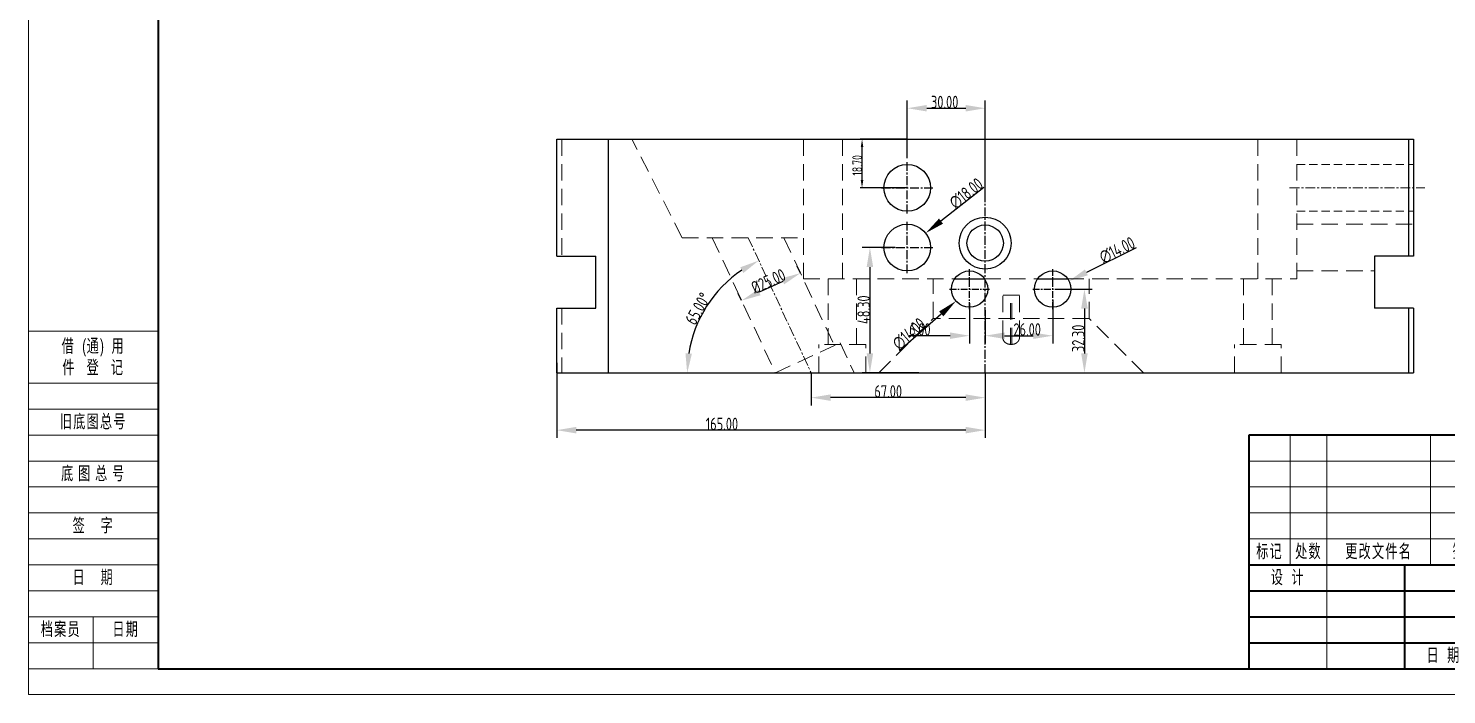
# Model space of a CAD drawing. Header units: millimetres. Extents: x 877 to 3677, y 1642 to 2236.
# Drawn here: x 877 to 1423, y 1642 to 1898 of the extents above; entities that cross this region are included whole.
import ezdxf
from ezdxf.enums import TextEntityAlignment as Align

# ---------------------------------------------------------------- set-up
doc = ezdxf.new("R2010")
doc.units = ezdxf.units.MM
doc.linetypes.add('CENTER', pattern=[0.6, 0.375, -0.075, 0.075, -0.075])
doc.linetypes.add('HIDDEN', pattern=[9.525, 6.35, -3.175])
doc.layers.get('Defpoints').update_dxf_attribs({"lineweight": 5})
for name, color, linetype, lineweight in [('cool', 153, 'HIDDEN', 9), ('DEFAULT_2', 8, 'HIDDEN', 18), ('dim', 82, 'Continuous', 9), ('文字层', 3, 'Continuous', 18), ('粗实线', 7, 'Continuous', 30), ('粗实线层', 7, 'Continuous', 35), ('细实线层', 7, 'Continuous', 18)]:
    doc.layers.add(name, color=color, linetype=linetype, lineweight=lineweight)
doc.styles.add('标准', font='FSGB2312.ttf', dxfattribs={"width": 0.667})
doc.styles.add('标注', font='isocp.shx', dxfattribs={"width": 0.8, "bigfont": 'hztxt.shx'})
doc.dimstyles.new('副本 a4', dxfattribs={"dimscale": 1.5, "dimtxt": 3.2, "dimasz": 5, "dimexe": 2, "dimexo": 0, "dimgap": 0, "dimtad": 1, "dimzin": 0, "dimdsep": 46, "dimtxsty": '标注', "dimcen": 0, "dimdle": 3, "dimclrd": 4, "dimclre": 4, "dimclrt": 6, "dimazin": 0, "dimtfac": 1, "dimtofl": 0, "dimtmove": 0, "dimatfit": 3, "dimfxl": 0, "dimtolj": 1, "dimarcsym": 0})

# ---------------------------------------------------------------- blocks, each defined once
blk = doc.blocks.new('*D405')
at = {"layer": 'Defpoints', "color": 0, "transparency": 16777216}
for p in [(1174.15, 1804.1), (1151.49, 1793.53), (1151.49, 1793.53)]:
    blk.add_point(p, dxfattribs=at)
at = {"layer": '粗实线', "color": 4, "lineweight": -2, "transparency": 16777216}
for p, q in [((1174.15, 1804.1), (1172.88, 1806.82)), ((1167.35, 1800.93), (1158.29, 1796.7)), ((1151.49, 1793.53), (1150.22, 1796.25))]:
    blk.add_line(p, q, dxfattribs=at)
at = {"layer": '粗实线', "color": 4, "transparency": 16777216}
for points in [[(1166.82, 1802.06), (1167.88, 1799.79), (1174.15, 1804.1)], [(1157.76, 1797.83), (1158.81, 1795.57), (1151.49, 1793.53)]]:
    blk.add_solid(points, dxfattribs=at)
at = {"layer": '粗实线', "color": 6, "transparency": 16777216, "insert": (1161.8, 1800.99), "char_height": 4.8, "attachment_point": 5, "rotation": 25, "style": '标注'}
blk.add_mtext('\\A1;%%c25.00', dxfattribs=at)
blk = doc.blocks.new('*D406')
at = {"layer": 'Defpoints', "color": 0, "transparency": 16777216}
for p in [(1277.56, 1801.05), (1265.01, 1794.85)]:
    blk.add_point(p, dxfattribs=at)
at = {"layer": '粗实线', "color": 4, "lineweight": -2, "transparency": 16777216}
blk.add_line((1303.39, 1813.84), (1284.28, 1804.38), dxfattribs=at)
at = {"layer": '粗实线', "color": 4, "transparency": 16777216}
blk.add_solid([(1283.72, 1805.5), (1284.83, 1803.26), (1277.56, 1801.05)], dxfattribs=at)
at = {"layer": '粗实线', "color": 6, "transparency": 16777216, "insert": (1296.13, 1812.92), "char_height": 4.8, "attachment_point": 5, "rotation": 26.3215, "style": '标注'}
blk.add_mtext('\\A1;∅14.00', dxfattribs=at)
blk = doc.blocks.new('*D407')
at = {"layer": 'Defpoints', "color": 0, "transparency": 16777216}
for p in [(1244.55, 1802.57), (1234.02, 1793.34)]:
    blk.add_point(p, dxfattribs=at)
at = {"layer": '粗实线', "color": 4, "lineweight": -2, "transparency": 16777216}
blk.add_line((1212.34, 1774.33), (1228.38, 1788.39), dxfattribs=at)
at = {"layer": '粗实线', "color": 4, "transparency": 16777216}
blk.add_solid([(1227.56, 1789.33), (1229.2, 1787.45), (1234.02, 1793.34)], dxfattribs=at)
at = {"layer": '粗实线', "color": 6, "transparency": 16777216, "insert": (1215.96, 1780.69), "char_height": 4.8, "attachment_point": 5, "rotation": 41.2472, "style": '标注'}
blk.add_mtext('\\A1;∅14.00', dxfattribs=at)
blk = doc.blocks.new('*D408')
at = {"layer": 'Defpoints', "color": 0, "transparency": 16777216}
for p in [(1222.37, 1819.5), (1208.2, 1808.4)]:
    blk.add_point(p, dxfattribs=at)
at = {"layer": '粗实线', "color": 4, "lineweight": -2, "transparency": 16777216}
blk.add_line((1244.77, 1837.03), (1228.27, 1824.12), dxfattribs=at)
at = {"layer": '粗实线', "color": 4, "transparency": 16777216}
blk.add_solid([(1227.5, 1825.11), (1229.05, 1823.14), (1222.37, 1819.5)], dxfattribs=at)
at = {"layer": '粗实线', "color": 6, "transparency": 16777216, "insert": (1237.99, 1834.78), "char_height": 4.8, "attachment_point": 5, "rotation": 38.0544, "style": '标注'}
blk.add_mtext('\\A1;∅18.00', dxfattribs=at)
blk = doc.blocks.new('*D409')
at = {"layer": 'Defpoints', "color": 0, "transparency": 16777216}
for p in [(1210.68, 1813.95), (1200.9, 1765.65), (1219.73, 1765.65)]:
    blk.add_point(p, dxfattribs=at)
at = {"layer": '粗实线', "color": 4, "lineweight": -2, "transparency": 16777216}
for p, q in [((1210.68, 1813.95), (1197.9, 1813.95)), ((1200.9, 1806.45), (1200.9, 1773.15)), ((1219.73, 1765.65), (1197.9, 1765.65))]:
    blk.add_line(p, q, dxfattribs=at)
at = {"layer": '粗实线', "color": 4, "transparency": 16777216}
for points in [[(1199.65, 1806.45), (1202.15, 1806.45), (1200.9, 1813.95)], [(1199.65, 1773.15), (1202.15, 1773.15), (1200.9, 1765.65)]]:
    blk.add_solid(points, dxfattribs=at)
at = {"layer": '粗实线', "color": 6, "transparency": 16777216, "insert": (1198.5, 1790), "char_height": 4.8, "attachment_point": 5, "rotation": 90, "style": '标注'}
blk.add_mtext('\\A1;48.30', dxfattribs=at)
blk = doc.blocks.new('*D410')
at = {"layer": 'Defpoints', "color": 0, "transparency": 16777216}
for p in [(1245.28, 1867.62), (1215.28, 1848.38), (1245.28, 1833.18)]:
    blk.add_point(p, dxfattribs=at)
at = {"layer": '粗实线', "color": 4, "lineweight": -2, "transparency": 16777216}
for p, q in [((1215.28, 1848.38), (1215.28, 1870.62)), ((1245.28, 1833.18), (1245.28, 1870.62)), ((1222.78, 1867.62), (1237.78, 1867.62))]:
    blk.add_line(p, q, dxfattribs=at)
at = {"layer": '粗实线', "color": 4, "transparency": 16777216}
for points in [[(1222.78, 1868.87), (1222.78, 1866.37), (1215.28, 1867.62)], [(1237.78, 1868.87), (1237.78, 1866.37), (1245.28, 1867.62)]]:
    blk.add_solid(points, dxfattribs=at)
at = {"layer": '粗实线', "color": 6, "transparency": 16777216, "insert": (1229.69, 1870.02), "char_height": 4.8, "attachment_point": 5, "style": '标注'}
blk.add_mtext('\\A1;30.00', dxfattribs=at)
blk = doc.blocks.new('*D411')
at = {"layer": 'Defpoints', "color": 0, "transparency": 16777216}
for p in [(1239.28, 1792.57), (1245.28, 1789.83), (1239.28, 1779.99)]:
    blk.add_point(p, dxfattribs=at)
at = {"layer": '粗实线', "color": 4, "lineweight": -2, "transparency": 16777216}
for p, q in [((1239.28, 1792.57), (1239.28, 1776.99)), ((1245.28, 1789.83), (1245.28, 1776.99)), ((1231.78, 1779.99), (1215.99, 1779.99)), ((1252.78, 1779.99), (1260.28, 1779.99))]:
    blk.add_line(p, q, dxfattribs=at)
at = {"layer": '粗实线', "color": 4, "transparency": 16777216}
for points in [[(1231.78, 1781.24), (1231.78, 1778.74), (1239.28, 1779.99)], [(1252.78, 1781.24), (1252.78, 1778.74), (1245.28, 1779.99)]]:
    blk.add_solid(points, dxfattribs=at)
at = {"layer": '粗实线', "color": 6, "transparency": 16777216, "insert": (1220.13, 1782.39), "char_height": 4.8, "attachment_point": 5, "style": '标注'}
blk.add_mtext('\\A1;6.00', dxfattribs=at)
blk = doc.blocks.new('*D412')
at = {"layer": 'Defpoints', "color": 0, "transparency": 16777216}
for p in [(1271.28, 1793.84), (1245.28, 1789.83), (1271.28, 1779.99)]:
    blk.add_point(p, dxfattribs=at)
at = {"layer": '粗实线', "color": 4, "lineweight": -2, "transparency": 16777216}
for p, q in [((1271.28, 1793.84), (1271.28, 1776.99)), ((1245.28, 1789.83), (1245.28, 1776.99)), ((1252.78, 1779.99), (1263.78, 1779.99))]:
    blk.add_line(p, q, dxfattribs=at)
at = {"layer": '粗实线', "color": 4, "transparency": 16777216}
for points in [[(1252.78, 1781.24), (1252.78, 1778.74), (1245.28, 1779.99)], [(1263.78, 1781.24), (1263.78, 1778.74), (1271.28, 1779.99)]]:
    blk.add_solid(points, dxfattribs=at)
at = {"layer": '粗实线', "color": 6, "transparency": 16777216, "insert": (1261.46, 1782.39), "char_height": 4.8, "attachment_point": 5, "style": '标注'}
blk.add_mtext('\\A1;26.00', dxfattribs=at)
blk = doc.blocks.new('*D413')
at = {"layer": 'Defpoints', "color": 0, "transparency": 16777216}
for p in [(1274.31, 1797.95), (1274.31, 1765.65), (1283.52, 1765.65)]:
    blk.add_point(p, dxfattribs=at)
at = {"layer": '粗实线', "color": 4, "lineweight": -2, "transparency": 16777216}
for p, q in [((1274.31, 1797.95), (1286.52, 1797.95)), ((1283.52, 1790.45), (1283.52, 1773.15)), ((1274.31, 1765.65), (1286.52, 1765.65))]:
    blk.add_line(p, q, dxfattribs=at)
at = {"layer": '粗实线', "color": 4, "transparency": 16777216}
for points in [[(1282.27, 1790.45), (1284.77, 1790.45), (1283.52, 1797.95)], [(1282.27, 1773.15), (1284.77, 1773.15), (1283.52, 1765.65)]]:
    blk.add_solid(points, dxfattribs=at)
at = {"layer": '粗实线', "color": 6, "transparency": 16777216, "insert": (1281.12, 1778.96), "char_height": 4.8, "attachment_point": 5, "rotation": 90, "style": '标注'}
blk.add_mtext('\\A1;32.30', dxfattribs=at)
blk = doc.blocks.new('*D414')
at = {"layer": 'Defpoints', "color": 0, "transparency": 16777216}
for p in [(1178.28, 1765.65), (1245.28, 1765.65), (1178.28, 1756.13)]:
    blk.add_point(p, dxfattribs=at)
at = {"layer": '粗实线', "color": 4, "lineweight": -2, "transparency": 16777216}
for p, q in [((1178.28, 1765.65), (1178.28, 1753.13)), ((1245.28, 1765.65), (1245.28, 1753.13)), ((1237.78, 1756.13), (1185.78, 1756.13))]:
    blk.add_line(p, q, dxfattribs=at)
at = {"layer": '粗实线', "color": 4, "transparency": 16777216}
for points in [[(1185.78, 1757.38), (1185.78, 1754.88), (1178.28, 1756.13)], [(1237.78, 1757.38), (1237.78, 1754.88), (1245.28, 1756.13)]]:
    blk.add_solid(points, dxfattribs=at)
at = {"layer": '粗实线', "color": 6, "transparency": 16777216, "insert": (1207.94, 1758.53), "char_height": 4.8, "attachment_point": 5, "style": '标注'}
blk.add_mtext('\\A1;67.00', dxfattribs=at)
blk = doc.blocks.new('*D415')
at = {"layer": 'Defpoints', "color": 0, "transparency": 16777216}
for p in [(1080.28, 1769.54), (1245.28, 1765.65), (1080.28, 1743.6)]:
    blk.add_point(p, dxfattribs=at)
at = {"layer": '粗实线', "color": 4, "lineweight": -2, "transparency": 16777216}
for p, q in [((1080.28, 1769.54), (1080.28, 1740.6)), ((1245.28, 1765.65), (1245.28, 1740.6)), ((1237.78, 1743.6), (1087.78, 1743.6))]:
    blk.add_line(p, q, dxfattribs=at)
at = {"layer": '粗实线', "color": 4, "transparency": 16777216}
for points in [[(1087.78, 1744.85), (1087.78, 1742.35), (1080.28, 1743.6)], [(1237.78, 1744.85), (1237.78, 1742.35), (1245.28, 1743.6)]]:
    blk.add_solid(points, dxfattribs=at)
at = {"layer": '粗实线', "color": 6, "transparency": 16777216, "insert": (1143.9, 1746), "char_height": 4.8, "attachment_point": 5, "style": '标注'}
blk.add_mtext('\\A1;165.00', dxfattribs=at)
blk = doc.blocks.new('*D416')
at = {"layer": 'Defpoints', "color": 0, "transparency": 16777216}
for p in [(1153.99, 1817.75), (1143.54, 1798.43), (1080.28, 1765.65), (1178.28, 1765.65), (1410.28, 1765.65)]:
    blk.add_point(p, dxfattribs=at)
at = {"layer": '粗实线', "color": 4, "lineweight": -2, "transparency": 16777216}
blk.add_arc((1178.28, 1765.65), 47.76, 124.0061, 170.9939, dxfattribs=at)
at = {"layer": '粗实线', "color": 4, "transparency": 16777216}
for points in [[(1150.95, 1806.33), (1152.18, 1804.16), (1158.1, 1808.94)], [(1132.35, 1773.03), (1129.86, 1773.23), (1130.52, 1765.65)]]:
    blk.add_solid(points, dxfattribs=at)
at = {"layer": '粗实线', "color": 6, "transparency": 16777216, "insert": (1134.66, 1790.42), "char_height": 4.8, "attachment_point": 5, "rotation": 60.4061, "style": '标注'}
blk.add_mtext('\\A1;65.00°', dxfattribs=at)
blk = doc.blocks.new('A3图框')
at = {"layer": '粗实线层'}
for p, q in [((-185, 143.5), (-185, -143.5)), ((-185, -143.5), (205, -143.5))]:
    blk.add_line(p, q, dxfattribs=at)
at = {"layer": '细实线层'}
for p, q in [((-210, 148.5), (-210, -148.5)), ((-210, -78.5), (-185, -78.5)), ((-210, -88.5), (-185, -88.5)), ((-210, -93.5), (-185, -93.5)), ((-210, -98.5), (-185, -98.5)), ((-210, -103.5), (-185, -103.5)), ((-210, -108.5), (-185, -108.5)), ((-210, -113.5), (-185, -113.5)), ((-210, -118.5), (-185, -118.5)), ((-210, -123.5), (-185, -123.5)), ((-210, -128.5), (-185, -128.5)), ((-210, -133.5), (-185, -133.5)), ((-197.5, -143.5), (-197.5, -133.5)), ((-210, -138.5), (-185, -138.5)), ((-210, -143.5), (-185, -143.5)), ((-210, -148.5), (210, -148.5))]:
    blk.add_line(p, q, dxfattribs=at)
at = {"layer": '文字层', "attachment_point": 5, "line_spacing_factor": 0.963108, "style": '标准'}
for s, insert, char_height, width in [('\\T1.1;借  (通)  用\\P件   登   记', (-197.5, -83.5), 2.5694, 48), ('\\T1.1;旧底图总号', (-197.5, -96), 2.5694, 48), ('\\T1.1;底 图 总 号', (-197.5, -106), 2.5694, 48), ('\\T1.1;签    字', (-197.5, -116), 2.5694, 48), ('\\T1.1;日    期', (-197.5, -126), 2.5694, 48), ('\\T1.1;档案员', (-203.75, -136), 2.569, 23), ('\\T1.1;日期', (-191.25, -136), 2.569, 23)]:
    blk.add_mtext(s, dxfattribs=dict(at, insert=insert, char_height=char_height, width=width))
at = {"layer": '文字层', "style": '标准', "width": 0.667}
blk.add_attdef('图纸编号', text='', height=5.19, rotation=180, dxfattribs=at).set_placement((-160, 138.5), align=Align.MIDDLE_CENTER)
for tag, p in [('登记', (-197.5, -91)), ('旧底图总号', (-197.5, -101)), ('底图总号', (-197.5, -111)), ('签字', (-197.5, -121)), ('签字日期', (-197.5, -131)), ('档案员', (-203.75, -141)), ('日期', (-191.25, -141))]:
    blk.add_attdef(tag, text='', height=2.6, dxfattribs=at).set_placement(p, align=Align.MIDDLE_CENTER)
blk = doc.blocks.new('A3标题栏')
at = {"layer": '粗实线层'}
for p, q in [((-180, 45), (-180, 0)), ((0, 45), (-180, 45)), ((-120, 45), (-120, 0)), ((-60, 45), (-60, 0)), ((0, 0), (0, 45)), ((0, 30), (-60, 30)), ((-180, 20), (-60, 20)), ((-150, 20), (-150, 0)), ((-90, 20), (-90, 0)), ((-75, 20), (-75, 6)), ((-180, 15), (-120, 15)), ((0, 15), (-60, 15)), ((-180, 10), (-120, 10)), ((-120, 6), (-60, 6)), ((-180, 5), (-120, 5)), ((-180, 0), (0, 0))]:
    blk.add_line(p, q, dxfattribs=at)
at = {"layer": '细实线层'}
for p, q in [((-172, 45), (-172, 20)), ((-165, 45), (-165, 0)), ((-145, 45), (-145, 20)), ((-130, 45), (-130, 20)), ((-180, 40), (-120, 40)), ((-180, 35), (-120, 35)), ((-180, 30), (-120, 30)), ((-180, 25), (-120, 25)), ((-135, 20), (-135, 0)), ((-120, 14), (-60, 14)), ((-112.5, 14), (-112.5, 6)), ((-105, 14), (-105, 6)), ((-97.5, 14), (-97.5, 6))]:
    blk.add_line(p, q, dxfattribs=at)
at = {"layer": '文字层', "attachment_point": 5, "line_spacing_factor": 0.963108, "style": '标准'}
for s, insert, char_height, width in [('\\T1.1;标记', (-176, 22.5), 2.569, 14), ('\\T1.1;处数', (-168.5, 22.5), 2.569, 12), ('\\T1.1;更改文件名', (-155, 22.5), 2.5694, 38), ('\\T1.1;签  字', (-137.5, 22.5), 2.569, 28), ('\\T1.1;日 期', (-125, 22.5), 2.569, 18), ('\\T1.1;设  计', (-172.5, 17.5), 2.569, 28), ('\\T1.1;图  样  标  记', (-105, 17), 2.5694, 58), ('{\\T1.1;材 料}', (-82.5, 17), 2.5694, 28), ('\\T1.1;比  例', (-67.5, 17), 2.569, 28), ('\\T1.1;日  期', (-142.5, 2.5), 2.569, 28), ('\\T1.1;共', (-112, 3), 2.569, 8), ('\\T1.1;张', (-98, 3), 2.569, 8), ('\\T1.1;第', (-82, 3), 2.569, 8), ('\\T1.1;张', (-68, 3), 2.569, 8)]:
    blk.add_mtext(s, dxfattribs=dict(at, insert=insert, char_height=char_height, width=width))
at = {"layer": '文字层', "style": '标准'}
for tag, height, width, p in [('标记D', 2.6, 0.667, (-176, 42.5)), ('处数D', 2.6, 0.620663, (-168.5, 42.5)), ('更改文件名D', 2.6, 0.667, (-155, 42.5)), ('更改签字D', 2.6, 0.667, (-137.5, 42.5)), ('更改日期D', 2.6, 0.512634, (-125, 42.5)), ('标记C', 2.6, 0.667, (-176, 37.5)), ('处数C', 2.6, 0.620663, (-168.5, 37.5)), ('更改文件名C', 2.6, 0.667, (-155, 37.5)), ('更改签字C', 2.6, 0.667, (-137.5, 37.5)), ('更改日期C', 2.6, 0.512634, (-125, 37.5)), ('单位名称', 5.19, 0.667, (-30, 37.5)), ('模具编号', 5.19, 0.667, (-90, 32.5)), ('标记B', 2.6, 0.667, (-176, 32.5)), ('处数B', 2.6, 0.620663, (-168.5, 32.5)), ('更改文件名B', 2.6, 0.667, (-155, 32.5)), ('更改签字B', 2.6, 0.667, (-137.5, 32.5)), ('更改日期B', 2.6, 0.512634, (-125, 32.5)), ('标记A', 2.6, 0.667, (-176, 27.5)), ('处数A', 2.6, 0.620663, (-168.5, 27.5)), ('更改文件名A', 2.6, 0.667, (-155, 27.5)), ('更改签字A', 2.6, 0.667, (-137.5, 27.5)), ('更改日期A', 2.6, 0.512634, (-125, 27.5)), ('图纸名称', 5.19, 0.667, (-30, 22.5)), ('设计', 2.6, 0.667, (-157.5, 17.5)), ('图样标记S', 2.6, 0.370235, (-116.25, 10)), ('图样标记A', 2.6, 0.370235, (-108.75, 10)), ('图样标记B', 2.6, 0.370235, (-101.25, 10)), ('图样标记C', 2.6, 0.370235, (-93.75, 10)), ('材料', 2.6, 0.667, (-82.5, 10)), ('图纸比例', 2.6, 0.667, (-67.5, 10)), ('图纸编号', 5.19, 0.667, (-30, 7.5)), ('设计日期', 2.6, 0.667, (-127.5, 2.5)), ('页数', 2.6, 0.667, (-105, 3)), ('页码', 2.6, 0.667, (-75, 3))]:
    blk.add_attdef(tag, text='', height=height, dxfattribs=dict(at, width=width)).set_placement(p, align=Align.MIDDLE_CENTER)
blk = doc.blocks.new('*D447')
at = {"layer": 'Defpoints', "color": 0, "transparency": 16777216}
for p in [(1197.87, 1855.65), (1215.28, 1855.65), (1215.28, 1836.95)]:
    blk.add_point(p, dxfattribs=at)
at = {"layer": 'dim', "color": 4, "linetype": 'Continuous', "lineweight": -2, "transparency": 16777216}
for p, q in [((1215.28, 1855.65), (1197.12, 1855.65)), ((1197.87, 1839.95), (1197.87, 1852.65)), ((1215.28, 1836.95), (1197.12, 1836.95))]:
    blk.add_line(p, q, dxfattribs=at)
at = {"layer": 'dim', "color": 4, "transparency": 16777216}
for points in [[(1197.37, 1852.65), (1198.37, 1852.65), (1197.87, 1855.65)], [(1197.37, 1839.95), (1198.37, 1839.95), (1197.87, 1836.95)]]:
    blk.add_solid(points, dxfattribs=at)
at = {"layer": 'dim', "color": 6, "transparency": 16777216, "insert": (1196, 1845.61), "char_height": 3.75, "attachment_point": 5, "rotation": 90, "style": '标注'}
blk.add_mtext('\\A1;18.70', dxfattribs=at)

msp = doc.modelspace()

# ---------------------------------------------------------------- linework, layer by layer
at = {"color": 7, "linetype": 'Continuous'}
for p, q in [((1080.282, 1810.65), (1080.282, 1855.65)), ((1080.282, 1855.65), (1410.282, 1855.65)), ((1100.282, 1765.65), (1100.282, 1855.65)), ((1408.282, 1855.65), (1408.282, 1810.65)), ((1410.282, 1855.65), (1410.282, 1810.65)), ((1080.282, 1810.65), (1095.282, 1810.65)), ((1095.282, 1790.65), (1095.282, 1810.65)), ((1410.282, 1810.65), (1395.282, 1810.65)), ((1395.282, 1810.65), (1395.282, 1790.65)), ((1233.58, 1801.95), (1244.984, 1801.95)), ((1265.58, 1801.95), (1276.984, 1801.95)), ((1080.282, 1790.65), (1095.282, 1790.65)), ((1080.282, 1765.65), (1080.282, 1790.65)), ((1410.282, 1790.65), (1395.282, 1790.65)), ((1408.282, 1790.65), (1408.282, 1765.65)), ((1410.282, 1790.65), (1410.282, 1765.65)), ((1080.282, 1765.65), (1410.282, 1765.65))]:
    msp.add_line(p, q, dxfattribs=at)
at = {"color": 1, "linetype": 'CENTER', "ltscale": 9.144}
for p, q in [((1245.282, 1765.65), (1245.282, 1855.65)), ((1215.282, 1827.05), (1215.282, 1846.85)), ((1205.382, 1836.95), (1225.182, 1836.95)), ((1215.282, 1804.05), (1215.282, 1823.85)), ((1205.382, 1813.95), (1225.182, 1813.95))]:
    msp.add_line(p, q, dxfattribs=at)
at = {"color": 1, "linetype": 'CENTER', "ltscale": 7.112}
for p, q in [((1239.282, 1790.25), (1239.282, 1805.65)), ((1271.282, 1790.25), (1271.282, 1805.65)), ((1231.582, 1797.95), (1246.982, 1797.95)), ((1263.582, 1797.95), (1278.982, 1797.95))]:
    msp.add_line(p, q, dxfattribs=at)
at = {"color": 7, "linetype": 'Continuous'}
for centre, radius in [((1215.282, 1836.95), 9), ((1245.282, 1815.65), 10), ((1215.282, 1813.95), 9), ((1245.282, 1815.65), 7), ((1239.282, 1797.95), 7), ((1271.282, 1797.95), 7)]:
    msp.add_circle(centre, radius, dxfattribs=at)
at = {"layer": 'cool', "linetype": 'HIDDEN', "ltscale": 0.5}
for p, q in [((1365.282, 1845.95), (1410.282, 1845.95)), ((1365.282, 1827.95), (1410.282, 1827.95))]:
    msp.add_line(p, q, dxfattribs=at)
at = {"layer": 'cool', "color": 1, "linetype": 'CENTER', "ltscale": 10.16}
msp.add_line((1362.505, 1836.95), (1414.601, 1836.95), dxfattribs=at)
at = {"layer": 'DEFAULT_2', "color": 8, "linetype": 'HIDDEN'}
for p, q in [((1082.282, 1855.65), (1082.282, 1810.65)), ((1128.57, 1817.75), (1109.259, 1855.65)), ((1175.282, 1855.65), (1175.282, 1801.95)), ((1190.282, 1855.65), (1190.282, 1801.95)), ((1350.282, 1855.65), (1350.282, 1801.95)), ((1365.282, 1855.65), (1365.282, 1801.95)), ((1365.282, 1822.95), (1410.282, 1822.95)), ((1128.57, 1817.75), (1175.282, 1817.75)), ((1140.195, 1817.75), (1164.49, 1765.65)), ((1167.78, 1817.75), (1187.148, 1776.216)), ((1365.282, 1804.95), (1395.282, 1804.95)), ((1175.282, 1801.95), (1233.58, 1801.95)), ((1184.782, 1801.95), (1184.782, 1776.65)), ((1195.782, 1801.95), (1195.782, 1776.65)), ((1225.282, 1786.65), (1225.282, 1801.95)), ((1244.984, 1801.95), (1265.58, 1801.95)), ((1276.984, 1801.95), (1365.282, 1801.95)), ((1285.282, 1786.65), (1285.282, 1801.95)), ((1344.782, 1801.95), (1344.782, 1776.65)), ((1355.782, 1801.95), (1355.782, 1776.65)), ((1258.532, 1795.65), (1252.032, 1795.65)), ((1252.032, 1779.508), (1252.032, 1795.65)), ((1255.032, 1776.65), (1255.032, 1795.65)), ((1255.532, 1776.65), (1255.532, 1795.65)), ((1258.532, 1779.508), (1258.532, 1795.65)), ((1082.282, 1790.65), (1082.282, 1765.65)), ((1204.282, 1765.65), (1225.282, 1786.65)), ((1285.282, 1786.65), (1225.282, 1786.65)), ((1306.282, 1765.65), (1285.282, 1786.65)), ((1164.49, 1765.65), (1189.413, 1777.272)), ((1199.282, 1776.65), (1181.282, 1776.65)), ((1181.282, 1765.65), (1181.282, 1776.65)), ((1189.413, 1777.272), (1194.833, 1765.65)), ((1199.282, 1765.65), (1199.282, 1776.65)), ((1359.282, 1776.65), (1341.282, 1776.65)), ((1341.282, 1765.65), (1341.282, 1776.65)), ((1359.282, 1765.65), (1359.282, 1776.65))]:
    msp.add_line(p, q, dxfattribs=at)
at = {"layer": 'DEFAULT_2', "color": 1, "linetype": 'CENTER', "ltscale": 10.496732}
msp.add_line((1153.987, 1817.75), (1178.282, 1765.65), dxfattribs=at)
at = {"layer": 'DEFAULT_2', "color": 8, "linetype": 'HIDDEN'}
msp.add_arc((1255.282, 1736.649), 40.002, 89.64192, 90.35808, dxfattribs=at)
for points, knots in [([(1252.032, 1779.508), (1252.032, 1779.177), (1252.148, 1778.489), (1252.716, 1777.544), (1253.715, 1776.823), (1254.579, 1776.647), (1255.032, 1776.65)], [0, 0, 0, 0, 0.2166957, 0.4449545, 0.7035434, 1, 1, 1, 1]), ([(1255.532, 1776.65), (1255.986, 1776.647), (1256.849, 1776.823), (1257.848, 1777.544), (1258.416, 1778.489), (1258.532, 1779.177), (1258.532, 1779.508)], [0, 0, 0, 0, 0.2964911, 0.5550405, 0.7832997, 1, 1, 1, 1])]:
    msp.add_open_spline(points, degree=3, knots=knots, dxfattribs=at)

# ---------------------------------------------------------------- block references
at = {"xscale": 2, "yscale": 2, "zscale": 2}
msp.add_blockref('A3图框', (1296.805, 1938.708), dxfattribs=at)
msp.add_blockref('A3标题栏', (1706.805, 1651.708), dxfattribs=at).add_auto_attribs({'图纸名称': 'A板', '模具编号': '95004', '图纸比例': '1:2', '单位名称': '厦门恒泽坤电器有限公司'})

# ---------------------------------------------------------------- dimensions: what is measured, and where the dimension line sits
at = {"layer": 'dim'}
dim = msp.add_linear_dim(base=(1197.872, 1855.65), p1=(1215.282, 1836.95), p2=(1215.282, 1855.65), angle=90, dimstyle='副本 a4', override={"dimtxt": 2.5, "dimasz": 2, "dimexe": 0.49975}, dxfattribs=at)
dim.commit()
dim.dimension.update_dxf_attribs({"geometry": '*D447', "text_midpoint": (1197.872, 1845.61), "dimtype": 160})
at = {"layer": '粗实线'}
for base, p1, p2, picture, middle in [((1245.282, 1867.621), (1215.282, 1848.382), (1245.282, 1833.179), '*D410', (1229.692, 1867.621)), ((1239.282, 1779.988), (1245.282, 1789.832), (1239.282, 1792.567), '*D411', (1220.134, 1779.988)), ((1271.282, 1779.988), (1245.282, 1789.832), (1271.282, 1793.843), '*D412', (1261.456, 1779.988)), ((1080.282, 1743.604), (1245.282, 1765.65), (1080.282, 1769.541), '*D415', (1143.905, 1743.604)), ((1178.282, 1756.132), (1245.282, 1765.65), (1178.282, 1765.65), '*D414', (1207.942, 1756.132))]:
    dim = msp.add_linear_dim(base=base, p1=p1, p2=p2, dimstyle='副本 a4', dxfattribs=at)
    dim.commit()
    dim.dimension.update_dxf_attribs({"geometry": picture, "text_midpoint": middle, "dimtype": 160})
for p1, p2, picture, middle in [((1208.195, 1808.403), (1222.369, 1819.498), '*D408', (1239.473, 1832.888)), ((1265.008, 1794.847), (1277.556, 1801.054), '*D406', (1296.134, 1812.922)), ((1244.545, 1802.566), (1234.019, 1793.335), '*D407', (1215.961, 1780.692))]:
    dim = msp.add_diameter_dim_2p(p1=p1, p2=p2, dimstyle='副本 a4', dxfattribs=at)
    dim.commit()
    dim.dimension.update_dxf_attribs({"geometry": picture, "text_midpoint": middle})
dim = msp.add_angular_dim_2l(base=(1143.54, 1798.428), line1=((1080.282, 1765.65), (1410.282, 1765.65)), line2=((1153.987, 1817.75), (1178.282, 1765.65)), dimstyle='副本 a4', dxfattribs=at)
dim.commit()
dim.dimension.update_dxf_attribs({"geometry": '*D416', "text_midpoint": (1136.75, 1789.238), "dimtype": 162})
for base, p1, p2, picture, middle in [((1200.901, 1765.65), (1210.682, 1813.95), (1219.725, 1765.65), '*D409', (1200.901, 1789.999)), ((1283.516, 1765.65), (1274.315, 1797.95), (1274.315, 1765.65), '*D413', (1283.516, 1778.957))]:
    dim = msp.add_linear_dim(base=base, p1=p1, p2=p2, angle=90, dimstyle='副本 a4', dxfattribs=at)
    dim.commit()
    dim.dimension.update_dxf_attribs({"geometry": picture, "text_midpoint": middle, "dimtype": 160})
dim = msp.add_linear_dim(base=(1151.489, 1793.531), p1=(1174.147, 1804.096), p2=(1151.489, 1793.531), angle=205, text='%%c<>', dimstyle='副本 a4', dxfattribs=at)
dim.commit()
dim.dimension.update_dxf_attribs({"geometry": '*D405', "text_midpoint": (1162.818, 1798.814), "dimtype": 161})

doc.saveas('drawing.dxf')
